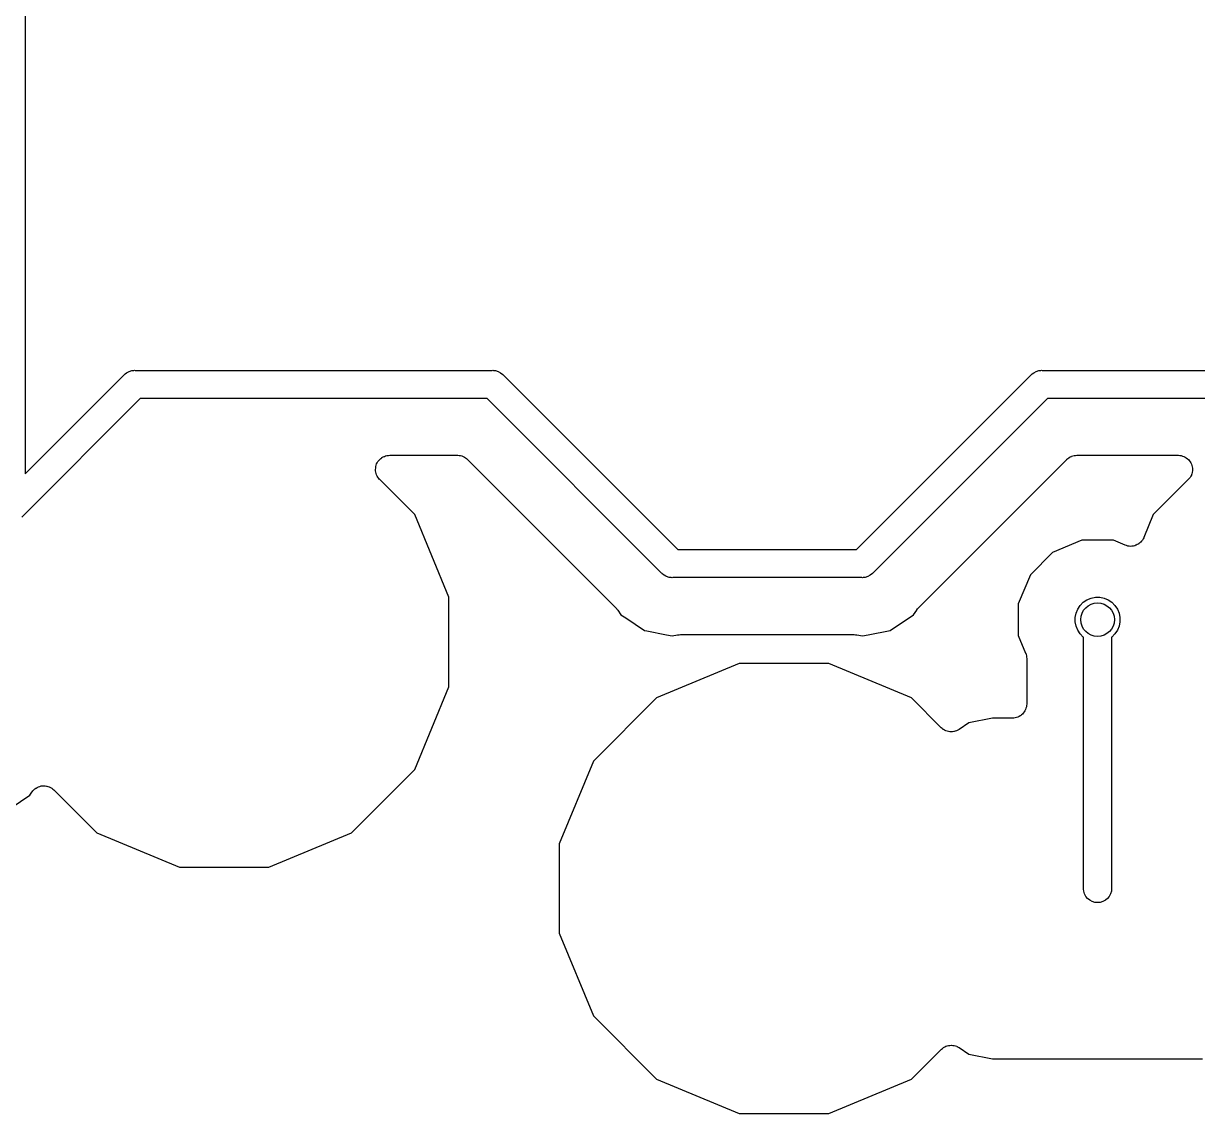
# Model space of a CAD drawing. Extents: x 0.4 to 11.3, y -7.9 to -0.4.
# Drawn here: x 3.7248 to 4.1375, y -4.1499 to -3.7669 of the extents above; entities that cross this region are included whole.
import ezdxf

# ---------------------------------------------------------------- set-up
doc = ezdxf.new("R2010")
doc.units = 0
doc.header["$MEASUREMENT"] = 0
doc.layers.add('BLACK', color=7, linetype='CONTINUOUS')

msp = doc.modelspace()

# ---------------------------------------------------------------- linework, layer by layer
at = {"layer": 'BLACK', "linetype": 'CONTINUOUS'}
for p, q in [((3.72539, -3.73882), (3.72539, -3.92513)), ((3.72539, -3.92513), (3.76013, -3.89039)), ((3.76013, -3.89039), (3.76028, -3.8902)), ((3.76028, -3.8902), (3.76047, -3.89005)), ((3.76047, -3.89005), (3.76103, -3.88959)), ((3.76103, -3.88959), (3.76189, -3.88913)), ((3.76189, -3.88913), (3.76281, -3.88885)), ((3.76281, -3.88885), (3.76354, -3.88878)), ((3.76354, -3.88878), (3.76378, -3.88876)), ((3.76354, -3.88878), (3.76354, -3.88878)), ((3.76378, -3.88876), (3.76402, -3.88878)), ((3.76402, -3.88878), (3.88952, -3.88878)), ((3.88952, -3.88878), (3.88976, -3.88876)), ((3.88976, -3.88876), (3.89, -3.88878)), ((3.89, -3.88878), (3.89001, -3.88878)), ((3.89001, -3.88878), (3.89073, -3.88885)), ((3.89073, -3.88885), (3.89166, -3.88913)), ((3.89166, -3.88913), (3.89251, -3.88959)), ((3.89251, -3.88959), (3.89326, -3.8902)), ((3.89326, -3.8902), (3.89341, -3.89039)), ((3.89341, -3.89039), (3.95479, -3.95177)), ((4.01765, -3.95177), (4.07903, -3.89039)), ((4.07903, -3.89039), (4.07918, -3.8902)), ((4.07918, -3.8902), (4.07937, -3.89005)), ((4.07937, -3.89005), (4.07993, -3.88959)), ((4.07993, -3.88959), (4.08078, -3.88913)), ((4.08078, -3.88913), (4.08171, -3.88885)), ((4.08171, -3.88885), (4.08244, -3.88878)), ((4.08244, -3.88878), (4.08268, -3.88876)), ((4.08244, -3.88878), (4.08244, -3.88878)), ((4.08268, -3.88876), (4.08292, -3.88878)), ((4.08292, -3.88878), (4.22811, -3.88878)), ((3.76582, -3.89862), (3.72412, -3.94032)), ((3.88773, -3.89862), (3.76582, -3.89862)), ((3.94911, -3.96), (3.88773, -3.89862)), ((4.08472, -3.89862), (4.02334, -3.96)), ((4.22631, -3.89862), (4.08472, -3.89862)), ((3.84914, -3.92125), (3.84937, -3.92083)), ((3.84937, -3.92083), (3.84938, -3.92082)), ((3.84938, -3.92081), (3.84969, -3.92044)), ((3.84938, -3.92082), (3.84938, -3.92081)), ((3.84969, -3.92044), (3.84999, -3.92007)), ((3.84999, -3.92007), (3.85, -3.92007)), ((3.85, -3.92007), (3.85001, -3.92006)), ((3.85001, -3.92006), (3.85038, -3.91976)), ((3.85038, -3.91976), (3.85075, -3.91946)), ((3.85075, -3.91946), (3.85076, -3.91945)), ((3.85076, -3.91945), (3.85077, -3.91945)), ((3.85077, -3.91945), (3.85119, -3.91922)), ((3.85119, -3.91922), (3.85161, -3.919)), ((3.85161, -3.919), (3.85162, -3.919)), ((3.85162, -3.919), (3.85163, -3.91899)), ((3.85163, -3.91899), (3.85208, -3.91886)), ((3.85208, -3.91886), (3.85255, -3.91872)), ((3.85255, -3.91872), (3.85256, -3.91872)), ((3.85256, -3.91871), (3.85304, -3.91867)), ((3.85256, -3.91872), (3.85256, -3.91871)), ((3.85304, -3.91867), (3.85352, -3.91862)), ((3.85352, -3.91862), (3.87737, -3.91862)), ((3.87737, -3.91862), (3.87739, -3.91862)), ((3.87739, -3.91862), (3.87739, -3.91862)), ((3.87739, -3.91862), (3.87739, -3.91862)), ((3.87739, -3.91862), (3.87744, -3.91862)), ((3.87744, -3.91862), (3.8779, -3.91867)), ((3.8779, -3.91867), (3.87836, -3.91872)), ((3.87836, -3.91872), (3.87838, -3.91873)), ((3.87838, -3.91873), (3.87841, -3.91873)), ((3.87841, -3.91873), (3.87885, -3.91887)), ((3.87885, -3.91887), (3.87929, -3.91901)), ((3.87929, -3.91901), (3.87931, -3.91902)), ((3.87931, -3.91902), (3.87934, -3.91903)), ((3.87934, -3.91903), (3.87975, -3.91925)), ((3.87975, -3.91925), (3.88015, -3.91947)), ((3.88015, -3.91947), (3.88017, -3.91948)), ((3.88017, -3.91948), (3.88019, -3.9195)), ((3.88019, -3.9195), (3.88055, -3.91979)), ((3.88055, -3.91979), (3.88091, -3.92009)), ((3.88091, -3.92009), (3.93305, -3.97223)), ((4.03939, -3.97223), (4.09154, -3.92009)), ((4.09154, -3.92009), (4.09155, -3.92007)), ((4.09155, -3.92007), (4.09159, -3.92004)), ((4.09155, -3.92007), (4.09155, -3.92007)), ((4.09155, -3.92007), (4.09155, -3.92007)), ((4.09159, -3.92004), (4.09195, -3.91975)), ((4.09195, -3.91975), (4.0923, -3.91946)), ((4.0923, -3.91946), (4.09233, -3.91945)), ((4.09233, -3.91945), (4.09235, -3.91943)), ((4.09235, -3.91943), (4.09276, -3.91922)), ((4.09276, -3.91922), (4.09317, -3.919)), ((4.09317, -3.919), (4.09319, -3.91899)), ((4.09319, -3.91899), (4.09321, -3.91898)), ((4.09321, -3.91898), (4.09366, -3.91885)), ((4.09366, -3.91885), (4.0941, -3.91872)), ((4.0941, -3.91872), (4.09413, -3.91871)), ((4.09413, -3.91871), (4.09415, -3.91871)), ((4.09415, -3.91871), (4.09461, -3.91867)), ((4.09461, -3.91867), (4.09507, -3.91862)), ((4.09507, -3.91862), (4.13073, -3.91862)), ((4.13073, -3.91862), (4.13079, -3.91862)), ((4.13079, -3.91862), (4.13079, -3.91862)), ((4.13079, -3.91862), (4.13079, -3.91862)), ((4.13079, -3.91862), (4.1308, -3.91862)), ((4.1308, -3.91862), (4.13129, -3.91868)), ((4.13129, -3.91868), (4.13176, -3.91873)), ((4.13176, -3.91873), (4.13177, -3.91873)), ((4.13177, -3.91873), (4.13177, -3.91873)), ((4.13177, -3.91873), (4.13224, -3.91888)), ((4.13224, -3.91888), (4.13269, -3.91902)), ((4.13269, -3.91902), (4.1327, -3.91902)), ((4.1327, -3.91902), (4.1327, -3.91903)), ((4.1327, -3.91903), (4.13313, -3.91926)), ((4.13313, -3.91926), (4.13354, -3.91949)), ((4.13354, -3.91949), (4.13355, -3.91949)), ((4.13355, -3.91949), (4.13356, -3.9195)), ((4.13356, -3.9195), (4.13393, -3.91981)), ((4.13393, -3.91981), (4.13429, -3.92011)), ((4.13429, -3.92011), (4.1343, -3.92012)), ((4.1343, -3.92012), (4.13431, -3.92012)), ((4.13431, -3.92012), (4.13461, -3.9205)), ((4.13461, -3.9205), (4.13491, -3.92087)), ((4.13491, -3.92087), (4.13491, -3.92088)), ((4.13491, -3.92088), (4.13492, -3.92088)), ((4.13492, -3.92088), (4.13514, -3.9213)), ((3.84852, -3.92357), (3.84857, -3.92309)), ((3.84852, -3.92358), (3.84852, -3.92357)), ((3.84852, -3.92359), (3.84852, -3.92358)), ((3.84856, -3.92406), (3.84852, -3.92359)), ((3.8486, -3.92454), (3.84856, -3.92406)), ((3.84857, -3.92309), (3.84862, -3.92262)), ((3.84861, -3.92455), (3.8486, -3.92454)), ((3.84861, -3.92456), (3.84861, -3.92455)), ((3.84874, -3.92501), (3.84861, -3.92456)), ((3.84862, -3.9226), (3.84877, -3.92214)), ((3.84862, -3.92261), (3.84862, -3.9226)), ((3.84862, -3.92262), (3.84862, -3.92261)), ((3.84888, -3.92548), (3.84874, -3.92501)), ((3.84877, -3.92214), (3.84891, -3.92168)), ((3.84891, -3.92168), (3.84892, -3.92167)), ((3.84891, -3.92168), (3.84891, -3.92168)), ((3.84892, -3.92167), (3.84914, -3.92125)), ((4.13514, -3.9213), (4.13536, -3.92173)), ((4.13549, -3.92509), (4.13535, -3.92554)), ((4.13536, -3.92173), (4.13537, -3.92174)), ((4.13537, -3.92174), (4.13537, -3.92175)), ((4.13537, -3.92175), (4.13551, -3.92221)), ((4.13563, -3.92463), (4.13549, -3.92509)), ((4.13551, -3.92221), (4.13564, -3.92267)), ((4.13564, -3.92461), (4.13563, -3.92462)), ((4.13563, -3.92462), (4.13563, -3.92463)), ((4.13564, -3.92267), (4.13564, -3.92268)), ((4.13564, -3.92268), (4.13565, -3.92269)), ((4.13568, -3.92414), (4.13564, -3.92461)), ((4.13565, -3.92269), (4.13569, -3.92316)), ((4.13573, -3.92366), (4.13568, -3.92414)), ((4.13569, -3.92316), (4.13573, -3.92364)), ((4.13573, -3.92364), (4.13573, -3.92365)), ((4.13573, -3.92365), (4.13573, -3.92366)), ((3.84888, -3.92549), (3.84888, -3.92548)), ((3.84888, -3.9255), (3.84888, -3.92549)), ((3.8491, -3.92592), (3.84888, -3.9255)), ((3.84932, -3.92635), (3.8491, -3.92592)), ((3.84933, -3.92635), (3.84932, -3.92635)), ((3.84933, -3.92636), (3.84933, -3.92635)), ((3.84963, -3.92673), (3.84933, -3.92636)), ((3.84993, -3.92711), (3.84963, -3.92673)), ((3.84994, -3.92712), (3.84993, -3.92711)), ((3.84995, -3.92712), (3.84994, -3.92712)), ((3.84998, -3.92716), (3.84995, -3.92712)), ((3.84995, -3.92712), (3.84995, -3.92712)), ((3.8623, -3.93947), (3.84998, -3.92716)), ((4.13427, -3.92716), (4.12196, -3.93947)), ((4.13457, -3.92679), (4.13427, -3.92716)), ((4.13488, -3.92642), (4.13457, -3.92679)), ((4.13489, -3.9264), (4.13488, -3.92641)), ((4.13488, -3.92641), (4.13488, -3.92642)), ((4.13511, -3.92598), (4.13489, -3.9264)), ((4.13534, -3.92556), (4.13511, -3.92598)), ((4.13535, -3.92555), (4.13534, -3.92556)), ((4.13535, -3.92554), (4.13535, -3.92555)), ((3.87433, -3.96853), (3.8623, -3.93947)), ((4.12196, -3.93947), (4.11862, -3.94753)), ((4.09682, -3.9485), (4.08657, -3.95275)), ((4.10791, -3.9485), (4.09682, -3.9485)), ((4.11209, -3.95023), (4.10791, -3.9485)), ((4.11673, -3.9498), (4.11632, -3.95002)), ((4.11674, -3.94979), (4.11673, -3.9498)), ((4.11676, -3.94978), (4.11674, -3.94979)), ((4.11713, -3.94949), (4.11676, -3.94978)), ((4.11749, -3.94919), (4.11713, -3.94949)), ((4.1175, -3.94918), (4.11749, -3.94919)), ((4.11752, -3.94917), (4.1175, -3.94918)), ((4.11782, -3.94881), (4.11752, -3.94917)), ((4.11812, -3.94845), (4.11782, -3.94881)), ((4.11813, -3.94843), (4.11812, -3.94845)), ((4.11814, -3.94842), (4.11813, -3.94843)), ((4.11836, -3.948), (4.11814, -3.94842)), ((4.11859, -3.94759), (4.11836, -3.948)), ((4.1186, -3.94756), (4.11859, -3.94759)), ((4.11861, -3.94756), (4.1186, -3.94756)), ((4.11862, -3.94753), (4.11861, -3.94756)), ((4.11861, -3.94756), (4.11861, -3.94756)), ((3.95479, -3.95177), (4.01765, -3.95177)), ((4.08657, -3.95275), (4.07873, -3.96059)), ((4.11254, -3.95037), (4.11209, -3.95023)), ((4.11299, -3.95051), (4.11254, -3.95037)), ((4.113, -3.95051), (4.11299, -3.95051)), ((4.11302, -3.95052), (4.113, -3.95051)), ((4.11349, -3.95057), (4.11302, -3.95052)), ((4.11396, -3.95062), (4.11349, -3.95057)), ((4.11397, -3.95061), (4.11396, -3.95062)), ((4.11399, -3.95062), (4.11397, -3.95061)), ((4.11446, -3.95057), (4.11399, -3.95062)), ((4.11493, -3.95053), (4.11446, -3.95057)), ((4.11494, -3.95052), (4.11493, -3.95053)), ((4.11496, -3.95052), (4.11494, -3.95052)), ((4.11541, -3.95039), (4.11496, -3.95052)), ((4.11586, -3.95025), (4.11541, -3.95039)), ((4.11588, -3.95025), (4.11586, -3.95025)), ((4.1159, -3.95024), (4.11588, -3.95025)), ((4.11632, -3.95002), (4.1159, -3.95024)), ((3.94926, -3.96019), (3.94911, -3.96)), ((3.94945, -3.96034), (3.94926, -3.96019)), ((3.95001, -3.9608), (3.94945, -3.96034)), ((3.95054, -3.96109), (3.95001, -3.9608)), ((3.95086, -3.96126), (3.95054, -3.96109)), ((3.95179, -3.96154), (3.95086, -3.96126)), ((3.95251, -3.96161), (3.95179, -3.96154)), ((3.95276, -3.96164), (3.95251, -3.96161)), ((3.95251, -3.96161), (3.95251, -3.96161)), ((3.953, -3.96161), (3.95276, -3.96164)), ((4.01944, -3.96161), (3.953, -3.96161)), ((4.01969, -3.96164), (4.01944, -3.96161)), ((4.01993, -3.96161), (4.01969, -3.96164)), ((4.02065, -3.96154), (4.01993, -3.96161)), ((4.01993, -3.96161), (4.01993, -3.96161)), ((4.02158, -3.96126), (4.02065, -3.96154)), ((4.02243, -3.9608), (4.02158, -3.96126)), ((4.02318, -3.96019), (4.02243, -3.9608)), ((4.02334, -3.96), (4.02318, -3.96019)), ((4.07873, -3.96059), (4.07449, -3.97083)), ((3.87433, -3.99998), (3.87433, -3.96853)), ((4.09625, -3.97136), (4.09734, -3.97026)), ((4.09734, -3.97026), (4.09863, -3.9694)), ((4.09863, -3.9694), (4.10007, -3.96881)), ((4.10007, -3.96881), (4.10159, -3.9685)), ((4.10159, -3.9685), (4.10314, -3.9685)), ((4.10314, -3.9685), (4.10466, -3.96881)), ((4.10466, -3.96881), (4.10609, -3.9694)), ((4.10609, -3.9694), (4.10738, -3.97026)), ((4.10738, -3.97026), (4.10848, -3.97136)), ((3.93305, -3.97223), (3.9331, -3.97228)), ((3.9331, -3.97228), (3.93338, -3.97264)), ((3.93338, -3.97264), (3.93367, -3.97299)), ((3.93367, -3.97299), (3.93479, -3.97466)), ((3.93479, -3.97466), (3.93646, -3.97578)), ((4.02941, -3.98017), (4.03765, -3.97466)), ((4.03765, -3.97466), (4.03877, -3.97299)), ((4.03877, -3.97298), (4.03881, -3.97293)), ((4.03877, -3.97299), (4.03877, -3.97298)), ((4.03877, -3.97299), (4.03877, -3.97299)), ((4.03877, -3.97299), (4.03877, -3.97299)), ((4.03881, -3.97293), (4.0391, -3.97258)), ((4.0391, -3.97258), (4.03939, -3.97223)), ((4.07449, -3.97083), (4.07449, -3.98192)), ((4.09449, -3.9756), (4.09479, -3.97408)), ((4.09479, -3.97408), (4.09538, -3.97265)), ((4.09538, -3.97265), (4.09625, -3.97136)), ((4.10848, -3.97136), (4.10934, -3.97265)), ((4.10934, -3.97265), (4.10993, -3.97408)), ((4.10993, -3.97408), (4.11024, -3.9756)), ((3.93646, -3.97578), (3.93646, -3.97578)), ((3.93646, -3.97578), (3.94303, -3.98017)), ((4.09449, -3.97715), (4.09449, -3.9756)), ((4.09479, -3.97867), (4.09449, -3.97715)), ((4.09538, -3.98011), (4.09479, -3.97867)), ((4.10993, -3.97867), (4.10934, -3.98011)), ((4.11024, -3.97715), (4.10993, -3.97867)), ((4.11024, -3.9756), (4.11024, -3.97715)), ((3.94303, -3.98017), (3.94388, -3.98034)), ((3.94388, -3.98034), (3.95078, -3.98171)), ((3.95078, -3.98171), (3.95078, -3.98171)), ((3.95078, -3.98171), (3.95276, -3.9821)), ((3.95276, -3.9821), (3.95473, -3.98171)), ((3.95473, -3.98171), (3.9548, -3.9817)), ((3.95473, -3.98171), (3.95473, -3.98171)), ((3.95473, -3.98171), (3.95473, -3.98171)), ((3.95473, -3.98171), (3.95473, -3.98171)), ((3.9548, -3.9817), (3.95525, -3.98166)), ((3.95525, -3.98166), (3.9557, -3.98161)), ((3.9557, -3.98161), (4.01674, -3.98161)), ((4.01674, -3.98161), (4.01674, -3.98161)), ((4.01674, -3.98161), (4.01674, -3.98161)), ((4.01674, -3.98161), (4.01674, -3.98161)), ((4.01674, -3.98161), (4.01681, -3.98161)), ((4.01681, -3.98161), (4.01726, -3.98167)), ((4.01726, -3.98167), (4.01771, -3.98171)), ((4.01771, -3.98171), (4.01969, -3.9821)), ((4.01969, -3.9821), (4.02166, -3.98171)), ((4.02166, -3.98171), (4.02941, -3.98017)), ((4.02166, -3.98171), (4.02166, -3.98171)), ((4.07449, -3.98192), (4.07706, -3.98813)), ((4.09625, -3.9814), (4.09538, -3.98011)), ((4.09734, -3.98249), (4.09625, -3.9814)), ((4.09744, -3.98256), (4.09734, -3.98249)), ((4.09744, -4.07111), (4.09744, -3.98256)), ((4.10738, -3.98249), (4.10728, -3.98256)), ((4.10728, -3.98256), (4.10728, -4.07111)), ((4.10848, -3.9814), (4.10738, -3.98249)), ((4.10934, -3.98011), (4.10848, -3.9814)), ((4.07706, -3.98813), (4.07706, -3.98814)), ((4.07706, -3.98814), (4.07706, -3.98814)), ((4.07706, -3.98814), (4.07706, -3.98814)), ((4.07706, -3.98814), (4.07709, -3.9882)), ((4.07709, -3.9882), (4.07721, -3.98864)), ((4.07721, -3.98864), (4.07735, -3.98907)), ((4.07735, -3.98907), (4.07735, -3.9891)), ((4.07735, -3.9891), (4.07736, -3.98913)), ((4.07736, -3.98913), (4.0774, -3.98959)), ((4.0774, -3.98959), (4.07744, -3.99005)), ((4.07744, -3.99005), (4.07744, -4.00601)), ((3.9764, -3.99181), (3.94734, -4.00385)), ((4.00785, -3.99181), (3.9764, -3.99181)), ((4.03691, -4.00385), (4.00785, -3.99181)), ((3.8623, -4.02903), (3.87433, -3.99998)), ((3.94734, -4.00385), (3.92511, -4.02609)), ((4.0474, -4.01434), (4.03691, -4.00385)), ((4.07719, -4.00749), (4.07705, -4.00794)), ((4.07733, -4.00705), (4.07719, -4.00749)), ((4.07734, -4.00701), (4.07733, -4.00703)), ((4.07733, -4.00703), (4.07733, -4.00705)), ((4.07739, -4.00655), (4.07734, -4.00701)), ((4.07744, -4.00608), (4.07739, -4.00655)), ((4.07744, -4.00601), (4.07744, -4.00604)), ((4.07744, -4.00604), (4.07744, -4.00604)), ((4.07744, -4.00604), (4.07744, -4.00604)), ((4.07744, -4.00604), (4.07744, -4.00608)), ((4.06545, -4.01101), (4.05716, -4.01266)), ((4.07244, -4.01101), (4.06545, -4.01101)), ((4.07291, -4.01096), (4.07244, -4.01101)), ((4.07338, -4.01092), (4.07291, -4.01096)), ((4.07339, -4.01091), (4.07338, -4.01092)), ((4.07341, -4.01091), (4.07339, -4.01091)), ((4.07386, -4.01077), (4.07341, -4.01091)), ((4.07431, -4.01064), (4.07386, -4.01077)), ((4.07433, -4.01063), (4.07431, -4.01064)), ((4.07435, -4.01063), (4.07433, -4.01063)), ((4.07476, -4.01041), (4.07435, -4.01063)), ((4.07518, -4.01019), (4.07476, -4.01041)), ((4.07519, -4.01018), (4.07518, -4.01019)), ((4.07521, -4.01017), (4.07519, -4.01018)), ((4.07557, -4.00987), (4.07521, -4.01017)), ((4.07594, -4.00958), (4.07557, -4.00987)), ((4.07595, -4.00957), (4.07594, -4.00958)), ((4.07596, -4.00955), (4.07595, -4.00957)), ((4.07626, -4.00919), (4.07596, -4.00955)), ((4.07657, -4.00883), (4.07626, -4.00919)), ((4.07659, -4.0088), (4.07657, -4.00882)), ((4.07657, -4.00882), (4.07657, -4.00883)), ((4.07681, -4.00839), (4.07659, -4.0088)), ((4.07704, -4.00798), (4.07681, -4.00839)), ((4.07705, -4.00794), (4.07704, -4.00796)), ((4.07704, -4.00796), (4.07704, -4.00798)), ((4.04776, -4.01463), (4.0474, -4.01434)), ((4.04812, -4.01493), (4.04776, -4.01463)), ((4.04814, -4.01494), (4.04812, -4.01493)), ((4.04815, -4.01496), (4.04814, -4.01494)), ((4.04856, -4.01518), (4.04815, -4.01496)), ((4.04898, -4.0154), (4.04856, -4.01518)), ((4.04899, -4.01541), (4.04898, -4.0154)), ((4.04901, -4.01542), (4.04899, -4.01541)), ((4.04946, -4.01556), (4.04901, -4.01542)), ((4.04991, -4.0157), (4.04946, -4.01556)), ((4.04993, -4.0157), (4.04991, -4.0157)), ((4.04995, -4.0157), (4.04993, -4.0157)), ((4.05041, -4.01575), (4.04995, -4.0157)), ((4.05088, -4.0158), (4.05041, -4.01575)), ((4.0509, -4.0158), (4.05088, -4.0158)), ((4.05092, -4.0158), (4.0509, -4.0158)), ((4.05138, -4.01576), (4.05092, -4.0158)), ((4.05185, -4.01572), (4.05138, -4.01576)), ((4.05187, -4.01571), (4.05185, -4.01572)), ((4.05189, -4.01571), (4.05187, -4.01571)), ((4.05234, -4.01558), (4.05189, -4.01571)), ((4.05279, -4.01545), (4.05234, -4.01558)), ((4.0528, -4.01544), (4.05279, -4.01545)), ((4.05282, -4.01543), (4.0528, -4.01544)), ((4.05324, -4.01521), (4.05282, -4.01543)), ((4.05365, -4.015), (4.05324, -4.01521)), ((4.05368, -4.01498), (4.05365, -4.015)), ((4.05369, -4.01498), (4.05368, -4.01498)), ((4.05371, -4.01496), (4.05369, -4.01498)), ((4.05369, -4.01498), (4.05369, -4.01498)), ((4.05716, -4.01266), (4.05371, -4.01496)), ((3.92511, -4.02609), (3.91307, -4.05514)), ((3.84006, -4.05127), (3.8623, -4.02903)), ((3.72778, -4.03691), (3.72808, -4.03654)), ((3.72808, -4.03654), (3.72838, -4.03618)), ((3.72838, -4.03618), (3.7284, -4.03617)), ((3.7284, -4.03617), (3.72841, -4.03616)), ((3.72841, -4.03616), (3.72877, -4.03587)), ((3.72877, -4.03587), (3.72914, -4.03557)), ((3.72914, -4.03557), (3.72916, -4.03556)), ((3.72916, -4.03556), (3.72917, -4.03555)), ((3.72917, -4.03555), (3.72959, -4.03533)), ((3.72959, -4.03533), (3.73001, -4.03511)), ((3.73001, -4.03511), (3.73002, -4.03511)), ((3.73002, -4.03511), (3.73003, -4.0351)), ((3.73003, -4.0351), (3.73049, -4.03497)), ((3.73049, -4.03497), (3.73094, -4.03483)), ((3.73094, -4.03483), (3.73096, -4.03483)), ((3.73096, -4.03483), (3.73097, -4.03483)), ((3.73097, -4.03483), (3.73144, -4.03479)), ((3.73144, -4.03479), (3.73191, -4.03474)), ((3.73191, -4.03474), (3.73193, -4.03474)), ((3.73193, -4.03474), (3.73194, -4.03474)), ((3.73194, -4.03474), (3.73241, -4.03479)), ((3.73241, -4.03479), (3.73288, -4.03484)), ((3.73288, -4.03484), (3.7329, -4.03485)), ((3.7329, -4.03485), (3.73291, -4.03485)), ((3.73291, -4.03485), (3.73336, -4.03499)), ((3.73336, -4.03499), (3.73382, -4.03513)), ((3.73382, -4.03513), (3.73383, -4.03513)), ((3.73383, -4.03513), (3.73384, -4.03514)), ((3.73384, -4.03514), (3.73426, -4.03536)), ((3.73426, -4.03536), (3.73468, -4.03559)), ((3.73468, -4.03559), (3.73469, -4.0356)), ((3.73469, -4.0356), (3.7347, -4.0356)), ((3.7347, -4.0356), (3.73506, -4.03591)), ((3.73506, -4.03591), (3.73543, -4.03621)), ((3.73543, -4.03621), (3.75049, -4.05127)), ((3.7204, -4.04246), (3.72702, -4.03804)), ((3.72702, -4.03804), (3.72774, -4.03696)), ((3.72774, -4.03696), (3.72776, -4.03693)), ((3.72776, -4.03693), (3.72778, -4.03691)), ((3.72776, -4.03693), (3.72776, -4.03693)), ((3.72776, -4.03693), (3.72776, -4.03693)), ((3.75049, -4.05127), (3.77955, -4.06331)), ((3.811, -4.06331), (3.84006, -4.05127)), ((3.91307, -4.05514), (3.91307, -4.08659)), ((3.77955, -4.06331), (3.811, -4.06331)), ((4.09751, -4.07183), (4.09744, -4.07111)), ((4.09779, -4.07276), (4.09751, -4.07183)), ((4.09825, -4.07361), (4.09779, -4.07276)), ((4.09887, -4.07436), (4.09825, -4.07361)), ((4.10647, -4.07361), (4.10586, -4.07436)), ((4.10693, -4.07276), (4.10647, -4.07361)), ((4.10721, -4.07183), (4.10693, -4.07276)), ((4.10728, -4.07111), (4.10721, -4.07183)), ((4.09961, -4.07498), (4.09887, -4.07436)), ((4.10047, -4.07543), (4.09961, -4.07498)), ((4.1014, -4.07572), (4.10047, -4.07543)), ((4.10236, -4.07581), (4.1014, -4.07572)), ((4.10333, -4.07572), (4.10236, -4.07581)), ((4.10425, -4.07543), (4.10333, -4.07572)), ((4.10511, -4.07498), (4.10425, -4.07543)), ((4.10586, -4.07436), (4.10511, -4.07498)), ((3.91307, -4.08659), (3.92511, -4.11565)), ((3.92511, -4.11565), (3.94734, -4.13789)), ((4.03691, -4.13789), (4.0474, -4.1274)), ((4.0474, -4.1274), (4.04742, -4.12737)), ((4.04742, -4.12737), (4.04745, -4.12735)), ((4.04742, -4.12737), (4.04742, -4.12737)), ((4.04742, -4.12737), (4.04742, -4.12737)), ((4.04745, -4.12735), (4.04781, -4.12705)), ((4.04781, -4.12705), (4.04818, -4.12676)), ((4.04818, -4.12676), (4.04819, -4.12675)), ((4.04819, -4.12675), (4.04821, -4.12674)), ((4.04821, -4.12674), (4.04863, -4.12652)), ((4.04863, -4.12652), (4.04904, -4.1263)), ((4.04904, -4.1263), (4.04906, -4.1263)), ((4.04906, -4.1263), (4.04908, -4.12629)), ((4.04908, -4.12629), (4.04953, -4.12616)), ((4.04953, -4.12616), (4.04997, -4.12602)), ((4.04997, -4.12602), (4.04999, -4.12602)), ((4.04999, -4.12602), (4.05001, -4.12602)), ((4.05001, -4.12602), (4.05048, -4.12598)), ((4.05048, -4.12598), (4.05095, -4.12593)), ((4.05095, -4.12593), (4.05097, -4.12593)), ((4.05097, -4.12593), (4.05099, -4.12593)), ((4.05099, -4.12593), (4.05145, -4.12598)), ((4.05145, -4.12598), (4.05192, -4.12603)), ((4.05192, -4.12603), (4.05194, -4.12603)), ((4.05194, -4.12603), (4.05196, -4.12604)), ((4.05196, -4.12604), (4.05241, -4.12618)), ((4.05241, -4.12618), (4.05285, -4.12631)), ((4.05285, -4.12631), (4.05287, -4.12632)), ((4.05287, -4.12632), (4.05289, -4.12633)), ((4.05289, -4.12633), (4.0533, -4.12655)), ((4.0533, -4.12655), (4.05371, -4.12677)), ((4.05371, -4.12677), (4.05716, -4.12908)), ((4.05716, -4.12908), (4.06545, -4.13073)), ((4.06545, -4.13073), (4.13927, -4.13073)), ((3.94734, -4.13789), (3.9764, -4.14992)), ((4.00785, -4.14992), (4.03691, -4.13789)), ((3.9764, -4.14992), (4.00785, -4.14992))]:
    msp.add_line(p, q, dxfattribs=at)
at = {"layer": 'BLACK'}
msp.add_circle((4.10236, -3.97638), 0.00591, dxfattribs=at)

doc.saveas('drawing.dxf')
